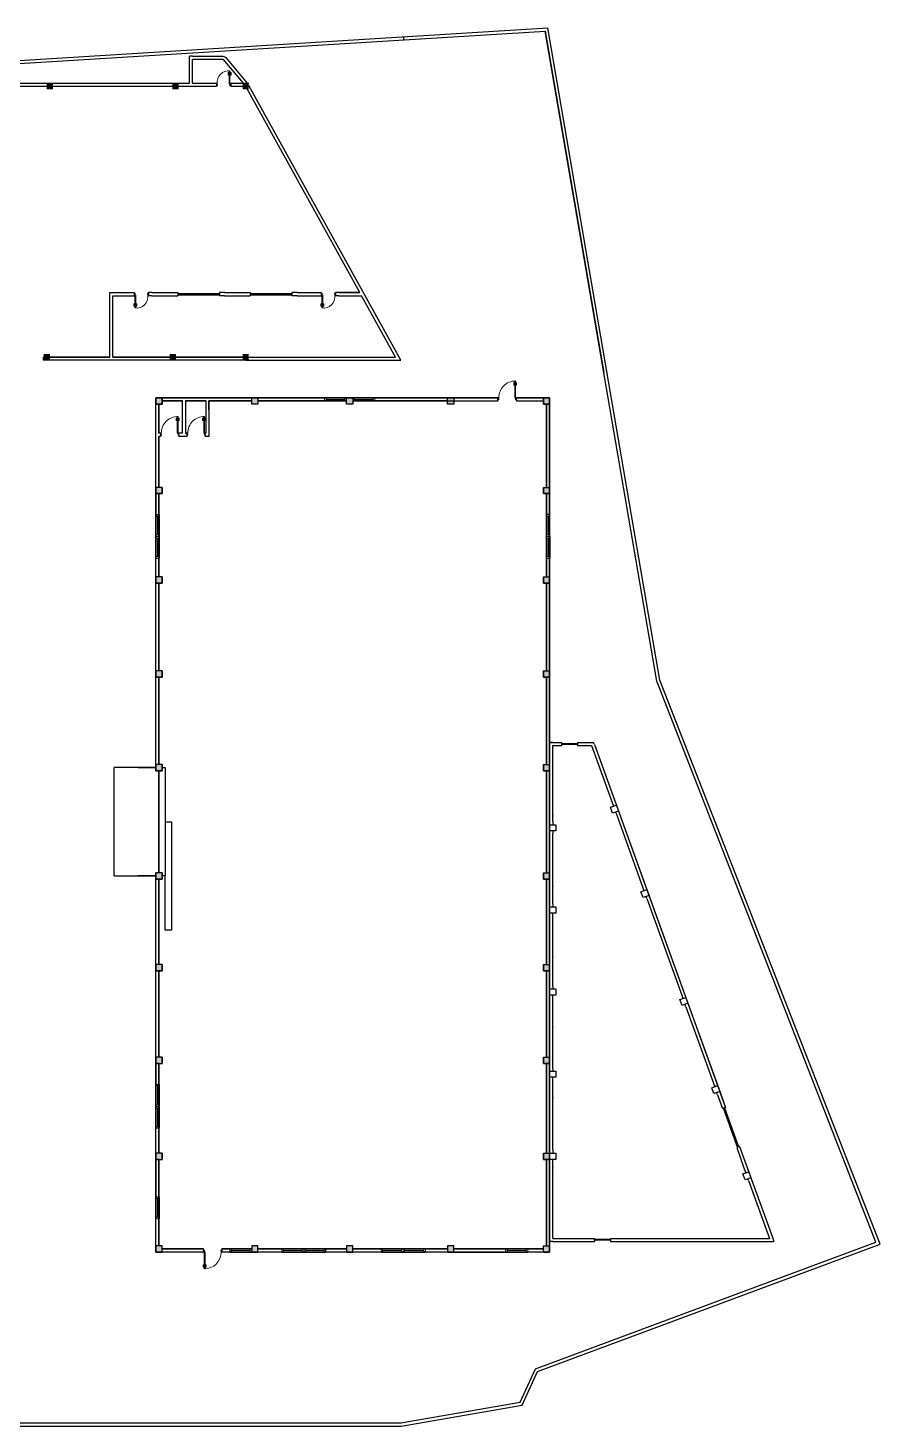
# Model space of a CAD drawing. Header units: inches. Extents: x 690793850 to 3471233902, y 1044954437 to 2780428972.
# Drawn here: x 1735883255 to 1735924153, y 1045023343 to 1045090441 of the extents above; entities that cross this region are included whole.
import ezdxf

# ---------------------------------------------------------------- set-up
doc = ezdxf.new("R2010")
doc.units = ezdxf.units.IN
doc.header["$MEASUREMENT"] = 0
for name, color, linetype, lineweight in [('A-DETL-GENF', 92, 'Continuous', 13), ('A-DOOR', 31, 'Continuous', 13), ('A-GLAZ', 151, 'Continuous', 13), ('A-WALL', 113, 'Continuous', 13)]:
    doc.layers.add(name, color=color, linetype=linetype, lineweight=lineweight)
for name, color, linetype in [('door', 42, 'Continuous'), ('post', 50, 'Continuous'), ('wall', 7, 'Continuous'), ('Walls', 7, 'Continuous'), ('window', 150, 'Continuous')]:
    doc.layers.add(name, color=color, linetype=linetype)

# ---------------------------------------------------------------- blocks, each defined once
blk = doc.blocks.new('D3')
at = {"layer": 'A-DETL-GENF'}
for p, q in [((-595, 13), (-633, 13)), ((-633, 13), (-633, 0)), ((-633, 0), (-595, 0)), ((-598, 0), (-630, 0)), ((-630, 0), (-630, -32)), ((-598, -32), (-598, 0)), ((-513, 13), (-595, 13)), ((-595, 13), (-595, 1)), ((-595, 0), (-595, 13)), ((-595, 1), (-524, 1)), ((-524, 1), (-513, 13)), ((-524, 1), (-524, -6)), ((-513, -6), (-513, 13)), ((-665, -32), (-671, -38)), ((-671, -38), (-557, -38)), ((-671, -78), (-665, -84)), ((-557, -78), (-671, -78)), ((-563, -32), (-665, -32)), ((-665, -84), (-563, -84)), ((-595, -116), (-633, -116)), ((-633, -116), (-633, -129)), ((-633, -129), (-595, -129)), ((-630, -32), (-598, -32)), ((-598, -84), (-630, -84)), ((-630, -84), (-630, -116)), ((-630, -116), (-598, -116)), ((-598, -116), (-598, -84)), ((-595, -129), (-595, -116)), ((-524, -117), (-595, -117)), ((-595, -117), (-595, -129)), ((-595, -129), (-513, -129)), ((-557, -38), (-563, -32)), ((-563, -84), (-557, -78)), ((-524, -6), (-513, -6)), ((-513, -110), (-524, -110)), ((-524, -110), (-524, -117)), ((-524, -117), (-513, -129)), ((-513, -129), (-513, -110))]:
    blk.add_line(p, q, dxfattribs=at)
at = {"layer": 'A-DOOR', "lineweight": 18}
for p, q in [((-100, 0), (-100, -35)), ((0, 0), (-100, 0)), ((0, 0), (0, -45)), ((0, -45), (0, 0)), ((-100, -38), (-714, -38)), ((-714, -38), (-714, -78)), ((-714, -78), (-100, -78)), ((-100, -35), (-57, -35)), ((-100, -78), (-100, -38)), ((-57, -655), (-100, -655)), ((-100, -655), (-100, -690)), ((-57, -35), (-57, -45)), ((-57, -45), (0, -45)), ((0, -645), (-57, -645)), ((-57, -645), (-57, -655)), ((0, -690), (0, -645)), ((0, -655), (0, -690)), ((-100, -690), (0, -690))]:
    blk.add_line(p, q, dxfattribs=at)
at = {"layer": 'A-DOOR'}
blk.add_arc((-173, -111), 546, 172.30674, 277.69326, dxfattribs=at)
blk = doc.blocks.new('D4')
at = {"layer": 'A-DETL-GENF'}
for p, q in [((-1072, -29), (-1072, -112)), ((-1052, -29), (-1072, -29)), ((-1060, -41), (-1072, -30)), ((-1072, -112), (-1060, -112)), ((-1059, -112), (-1072, -112)), ((-1072, -112), (-1072, -150)), ((-1072, -150), (-1059, -150)), ((-1060, -112), (-1060, -41)), ((-1060, -41), (-1052, -41)), ((-1059, -150), (-1059, -112)), ((-1059, -115), (-1059, -147)), ((-1027, -115), (-1059, -115)), ((-1059, -147), (-1027, -147)), ((-1052, -41), (-1052, -29)), ((-1021, -74), (-1027, -80)), ((-1027, -80), (-1027, -182)), ((-1027, -147), (-1027, -115)), ((-1027, -182), (-1021, -188)), ((-1021, -188), (-1021, -74)), ((-974, -80), (-981, -74)), ((-981, -74), (-981, -188)), ((-981, -188), (-974, -182)), ((-974, -182), (-974, -80)), ((-943, -115), (-974, -115)), ((-974, -115), (-974, -147)), ((-974, -147), (-943, -147)), ((-930, -29), (-949, -29)), ((-949, -29), (-949, -41)), ((-949, -41), (-941, -41)), ((-943, -112), (-943, -150)), ((-930, -112), (-943, -112)), ((-943, -147), (-943, -115)), ((-943, -150), (-930, -150)), ((-941, -41), (-930, -30)), ((-941, -41), (-941, -112)), ((-941, -112), (-930, -112)), ((-930, -112), (-930, -29)), ((-930, -150), (-930, -112))]:
    blk.add_line(p, q, dxfattribs=at)
at = {"layer": 'A-DOOR', "lineweight": 18}
for p, q in [((-1059, 683), (-1024, 683)), ((-1014, 683), (-1059, 683)), ((-1059, 683), (-1059, 583)), ((-1014, 626), (-1014, 683)), ((-169, 683), (-214, 683)), ((-214, 683), (-214, 626)), ((-204, 683), (-169, 683)), ((-169, 583), (-169, 683)), ((-1059, 583), (-1024, 583)), ((-1024, 583), (-1024, 626)), ((-1024, 626), (-1014, 626)), ((-981, 583), (-1021, 583)), ((-1021, 583), (-1021, -231)), ((-981, -231), (-981, 583)), ((-214, 626), (-204, 626)), ((-204, 626), (-204, 583)), ((-204, 583), (-169, 583)), ((-1021, -231), (-981, -231))]:
    blk.add_line(p, q, dxfattribs=at)
at = {"layer": 'A-DOOR'}
blk.add_arc((-1021, 583), 814, 270, 0, dxfattribs=at)
blk = doc.blocks.new('w')
at = {"layer": 'window'}
for p, q in [((-2000, 0), (-2000, -25)), ((-1000, -25), (-1000, 0)), ((-1000, 0), (-1000, -50)), ((-2000, -25), (0, -25)), ((0, -25), (-1000, -25))]:
    blk.add_line(p, q, dxfattribs=at)
blk.add_lwpolyline([(-2000, 0), (0, 0), (0, -50), (-2000, -50)], close=True, dxfattribs=at)

msp = doc.modelspace()

# ---------------------------------------------------------------- hatches: boundary and pattern name
at = {"true_color": 0xf8d731}
h = msp.add_hatch(color=40, dxfattribs=at)
h.dxf.hatch_style = 1
h.paths.add_polyline_path([(1735884450, 1045087799), (1735884150, 1045087799), (1735884150, 1045087499), (1735884450, 1045087499)])
h = msp.add_hatch(color=40, dxfattribs=at)
h.dxf.hatch_style = 1
h.paths.add_polyline_path([(1735890490, 1045087799), (1735890190, 1045087799), (1735890190, 1045087499), (1735890490, 1045087499)])
h = msp.add_hatch(color=40, dxfattribs=at)
h.dxf.hatch_style = 1
h.paths.add_polyline_path([(1735893855, 1045087791), (1735893555, 1045087791), (1735893555, 1045087491), (1735893855, 1045087491)])
h = msp.add_hatch(color=40, dxfattribs=at)
h.dxf.hatch_style = 1
h.paths.add_polyline_path([(1735884315, 1045074791), (1735884015, 1045074791), (1735884015, 1045074491), (1735884315, 1045074491)])
h = msp.add_hatch(color=40, dxfattribs=at)
h.dxf.hatch_style = 1
h.paths.add_polyline_path([(1735890355, 1045074791), (1735890055, 1045074791), (1735890055, 1045074491), (1735890355, 1045074491)])
h = msp.add_hatch(color=40, dxfattribs=at)
h.dxf.hatch_style = 1
h.paths.add_polyline_path([(1735893855, 1045074791), (1735893555, 1045074791), (1735893555, 1045074491), (1735893855, 1045074491)])
h = msp.add_hatch(color=40, dxfattribs=at)
h.dxf.hatch_style = 1
h.paths.add_polyline_path([(1735908294, 1045072391), (1735908294, 1045072691), (1735907994, 1045072691), (1735907994, 1045072391)])
h.paths.add_polyline_path([(1735908294, 1045068091), (1735908294, 1045068241), (1735908294, 1045068391), (1735907994, 1045068391), (1735907994, 1045068241), (1735907994, 1045068091)])
h.paths.add_polyline_path([(1735908294, 1045063791), (1735908294, 1045063941), (1735908294, 1045064091), (1735907994, 1045064091), (1735907994, 1045063941), (1735907994, 1045063791)])
h.paths.add_polyline_path([(1735908294, 1045059291), (1735908294, 1045059441), (1735908294, 1045059591), (1735907994, 1045059591), (1735907994, 1045059441), (1735907994, 1045059291)])
h.paths.add_polyline_path([(1735908294, 1045054791), (1735908294, 1045054941), (1735908294, 1045055091), (1735907994, 1045055091), (1735907994, 1045054941), (1735907994, 1045054791)])
h.paths.add_polyline_path([(1735908294, 1045049591), (1735908294, 1045049741), (1735908294, 1045049891), (1735907994, 1045049891), (1735907994, 1045049591)])
h.paths.add_polyline_path([(1735908294, 1045045191), (1735908294, 1045045341), (1735908294, 1045045491), (1735907994, 1045045491), (1735907994, 1045045341), (1735907994, 1045045191)])
h.paths.add_polyline_path([(1735908294, 1045040741), (1735908294, 1045040891), (1735908294, 1045041041), (1735907994, 1045041041), (1735907994, 1045040891), (1735907994, 1045040741)])
h.paths.add_polyline_path([(1735908294, 1045036141), (1735908294, 1045036291), (1735908294, 1045036441), (1735907994, 1045036441), (1735907994, 1045036291), (1735907994, 1045036141)])
h.paths.add_polyline_path([(1735903694, 1045072391), (1735903694, 1045072691), (1735903394, 1045072691), (1735903394, 1045072391)])
h.paths.add_polyline_path([(1735898844, 1045072391), (1735898844, 1045072691), (1735898544, 1045072691), (1735898544, 1045072391)])
h.paths.add_polyline_path([(1735894294, 1045072391), (1735894294, 1045072691), (1735893994, 1045072691), (1735893994, 1045072391)])
h.paths.add_polyline_path([(1735889694, 1045068091), (1735889694, 1045068241), (1735889694, 1045068391), (1735889394, 1045068391), (1735889394, 1045068091)])
h.paths.add_polyline_path([(1735889694, 1045063791), (1735889694, 1045063941), (1735889694, 1045064091), (1735889394, 1045064091), (1735889394, 1045063791)])
h.paths.add_polyline_path([(1735908294, 1045031691), (1735908294, 1045031991), (1735907994, 1045031991), (1735907994, 1045031691)])
h.paths.add_polyline_path([(1735889694, 1045072391), (1735889694, 1045072691), (1735889394, 1045072691), (1735889394, 1045072391)])
h.paths.add_polyline_path([(1735889694, 1045059291), (1735889694, 1045059441), (1735889694, 1045059591), (1735889394, 1045059591), (1735889394, 1045059291)])
h.paths.add_polyline_path([(1735889694, 1045054791), (1735889694, 1045054941), (1735889694, 1045055091), (1735889394, 1045055091), (1735889394, 1045054791)])
h.paths.add_polyline_path([(1735889694, 1045049591), (1735889694, 1045049741), (1735889694, 1045049891), (1735889394, 1045049891), (1735889394, 1045049591)])
h.paths.add_polyline_path([(1735889694, 1045045191), (1735889694, 1045045341), (1735889694, 1045045491), (1735889394, 1045045491), (1735889394, 1045045191)])
h.paths.add_polyline_path([(1735889694, 1045040741), (1735889694, 1045040891), (1735889694, 1045041041), (1735889394, 1045041041), (1735889394, 1045040741), (1735889544, 1045040741)])
h.paths.add_polyline_path([(1735889544, 1045036141), (1735889694, 1045036141), (1735889694, 1045036291), (1735889694, 1045036441), (1735889394, 1045036441), (1735889394, 1045036141)])
h.paths.add_polyline_path([(1735889694, 1045031691), (1735889694, 1045031991), (1735889394, 1045031991), (1735889394, 1045031691)])
h.paths.add_polyline_path([(1735894294, 1045031691), (1735894294, 1045031991), (1735893994, 1045031991), (1735893994, 1045031691)])
h.paths.add_polyline_path([(1735898844, 1045031691), (1735898844, 1045031991), (1735898544, 1045031991), (1735898544, 1045031691)])
h.paths.add_polyline_path([(1735903694, 1045031691), (1735903694, 1045031991), (1735903394, 1045031991), (1735903394, 1045031691)])

# ---------------------------------------------------------------- linework, layer by layer
for p, q in [((1735799704, 1045083791), (1735908203, 1045090441)), ((1735799716, 1045083642), (1735908078, 1045090283)), ((1735913433, 1045059099), (1735908078, 1045090283)), ((1735913578, 1045059140), (1735908203, 1045090441)), ((1735891155, 1045089091), (1735891005, 1045089091)), ((1735891005, 1045088941), (1735891005, 1045089091)), ((1735891005, 1045087791), (1735891005, 1045088941)), ((1735891155, 1045089091), (1735892615, 1045089091)), ((1735891155, 1045087791), (1735891155, 1045088941)), ((1735891155, 1045088941), (1735892615, 1045088941)), ((1735892615, 1045089091), (1735892730, 1045089037)), ((1735892615, 1045088941), (1735893579, 1045087791)), ((1735892730, 1045089037), (1735893775, 1045087791)), ((1735878280, 1045087649), (1735884300, 1045087649)), ((1735884300, 1045087649), (1735884300, 1045087799)), ((1735884300, 1045087649), (1735890340, 1045087649)), ((1735890340, 1045087649), (1735890340, 1045087799)), ((1735890340, 1045087641), (1735892300, 1045087641)), ((1735892300, 1045087774), (1735892300, 1045087791)), ((1735892300, 1045087791), (1735892300, 1045087641)), ((1735892990, 1045087774), (1735892990, 1045087791)), ((1735892990, 1045087791), (1735892990, 1045087641)), ((1735892990, 1045087641), (1735893705, 1045087641)), ((1735893705, 1045087641), (1735893705, 1045087791)), ((1735893869, 1045087654), (1735893855, 1045087675)), ((1735901155, 1045074491), (1735893869, 1045087654)), ((1735899185, 1045077741), (1735893788, 1045087491)), ((1735887185, 1045074641), (1735887185, 1045077741)), ((1735887185, 1045077741), (1735888192, 1045077741)), ((1735887185, 1045077741), (1735888192, 1045077741)), ((1735887335, 1045074641), (1735887335, 1045077591)), ((1735887335, 1045077591), (1735888192, 1045077591)), ((1735888192, 1045077741), (1735888350, 1045077741)), ((1735888192, 1045077591), (1735888350, 1045077591)), ((1735888350, 1045077741), (1735888350, 1045077591)), ((1735889198, 1045077741), (1735889040, 1045077741)), ((1735889040, 1045077741), (1735889040, 1045077591)), ((1735889198, 1045077591), (1735889040, 1045077591)), ((1735889198, 1045077741), (1735890198, 1045077741)), ((1735889198, 1045077741), (1735890198, 1045077741)), ((1735889198, 1045077591), (1735890198, 1045077591)), ((1735890198, 1045077741), (1735890442, 1045077741)), ((1735890198, 1045077591), (1735890442, 1045077591)), ((1735890442, 1045077741), (1735890442, 1045077591)), ((1735890442, 1045077691), (1735892442, 1045077691)), ((1735890442, 1045077641), (1735892442, 1045077641)), ((1735892685, 1045077741), (1735892442, 1045077741)), ((1735892442, 1045077741), (1735892442, 1045077591)), ((1735892685, 1045077591), (1735892442, 1045077591)), ((1735892685, 1045077741), (1735893685, 1045077741)), ((1735892685, 1045077741), (1735893685, 1045077741)), ((1735892685, 1045077591), (1735893685, 1045077591)), ((1735893685, 1045077741), (1735893928, 1045077741)), ((1735893685, 1045077591), (1735893928, 1045077591)), ((1735893928, 1045077741), (1735893928, 1045077591)), ((1735893928, 1045077691), (1735895928, 1045077691)), ((1735893928, 1045077641), (1735895928, 1045077641)), ((1735896172, 1045077741), (1735895928, 1045077741)), ((1735895928, 1045077741), (1735895928, 1045077591)), ((1735896172, 1045077591), (1735895928, 1045077591)), ((1735896172, 1045077741), (1735897172, 1045077741)), ((1735896172, 1045077591), (1735897172, 1045077591)), ((1735897172, 1045077741), (1735897330, 1045077741)), ((1735897172, 1045077591), (1735897330, 1045077591)), ((1735897330, 1045077741), (1735897330, 1045077591)), ((1735898178, 1045077741), (1735898020, 1045077741)), ((1735898020, 1045077741), (1735898020, 1045077591)), ((1735898178, 1045077591), (1735898020, 1045077591)), ((1735898178, 1045077741), (1735899185, 1045077741)), ((1735899185, 1045077741), (1735898178, 1045077741)), ((1735898178, 1045077591), (1735899268, 1045077591)), ((1735900901, 1045074641), (1735899268, 1045077591)), ((1735883980, 1045074641), (1735884165, 1045074641)), ((1735883980, 1045074641), (1735883980, 1045074491)), ((1735884165, 1045074641), (1735884165, 1045074491)), ((1735884165, 1045074641), (1735887185, 1045074641)), ((1735887335, 1045074641), (1735890205, 1045074641)), ((1735890205, 1045074641), (1735890205, 1045074491)), ((1735890205, 1045074641), (1735893705, 1045074641)), ((1735893705, 1045074641), (1735893705, 1045074491)), ((1735893705, 1045074641), (1735900901, 1045074641)), ((1735893705, 1045074491), (1735901155, 1045074491)), ((1735889394, 1045054791), (1735889394, 1045072691)), ((1735889394, 1045072691), (1735905852, 1045072691)), ((1735889694, 1045072691), (1735889394, 1045072691)), ((1735889394, 1045072691), (1735889394, 1045072391)), ((1735905852, 1045072691), (1735889394, 1045072691)), ((1735889394, 1045072691), (1735889394, 1045072391)), ((1735889394, 1045072391), (1735889394, 1045072691)), ((1735889394, 1045072691), (1735889694, 1045072691)), ((1735889394, 1045072391), (1735889694, 1045072391)), ((1735889694, 1045072391), (1735889394, 1045072391)), ((1735889544, 1045070991), (1735889544, 1045072391)), ((1735889544, 1045072391), (1735889544, 1045070991)), ((1735889544, 1045072391), (1735889694, 1045072391)), ((1735889694, 1045072391), (1735889694, 1045072691)), ((1735889694, 1045072691), (1735889694, 1045072391)), ((1735889694, 1045072541), (1735890669, 1045072541)), ((1735890669, 1045072541), (1735889694, 1045072541)), ((1735889694, 1045072541), (1735890669, 1045072541)), ((1735890669, 1045070991), (1735890669, 1045072541)), ((1735890819, 1045072541), (1735891794, 1045072541)), ((1735891794, 1045072541), (1735890819, 1045072541)), ((1735890819, 1045072541), (1735891794, 1045072541)), ((1735890819, 1045072541), (1735890819, 1045070991)), ((1735891794, 1045072541), (1735891794, 1045071273)), ((1735891944, 1045072541), (1735893994, 1045072541)), ((1735893994, 1045072541), (1735891944, 1045072541)), ((1735891944, 1045072541), (1735893994, 1045072541)), ((1735891944, 1045072541), (1735891944, 1045072119)), ((1735891944, 1045072119), (1735891944, 1045072541)), ((1735891944, 1045072541), (1735891944, 1045071235)), ((1735893994, 1045072391), (1735893994, 1045072691)), ((1735893994, 1045072691), (1735894294, 1045072691)), ((1735894294, 1045072391), (1735893994, 1045072391)), ((1735894294, 1045072691), (1735894294, 1045072391)), ((1735894294, 1045072541), (1735898544, 1045072541)), ((1735898544, 1045072541), (1735894294, 1045072541)), ((1735894294, 1045072541), (1735898544, 1045072541)), ((1735898544, 1045072691), (1735897489, 1045072691)), ((1735898544, 1045072541), (1735897489, 1045072541)), ((1735897489, 1045072541), (1735898544, 1045072541)), ((1735898544, 1045072391), (1735898544, 1045072691)), ((1735898544, 1045072691), (1735898844, 1045072691)), ((1735898844, 1045072391), (1735898544, 1045072391)), ((1735898844, 1045072691), (1735898844, 1045072391)), ((1735899899, 1045072690), (1735898844, 1045072690)), ((1735898844, 1045072541), (1735903394, 1045072541)), ((1735903394, 1045072541), (1735898844, 1045072541)), ((1735898844, 1045072541), (1735903394, 1045072541)), ((1735899899, 1045072540), (1735898844, 1045072540)), ((1735898844, 1045072540), (1735899899, 1045072540)), ((1735903394, 1045072391), (1735903394, 1045072691)), ((1735903394, 1045072691), (1735903694, 1045072691)), ((1735903394, 1045072541), (1735905814, 1045072541)), ((1735903694, 1045072391), (1735903394, 1045072391)), ((1735903694, 1045072691), (1735903694, 1045072391)), ((1735903694, 1045072541), (1735905814, 1045072541)), ((1735905814, 1045072541), (1735905814, 1045072691)), ((1735906620, 1045072691), (1735908294, 1045072691)), ((1735908294, 1045072691), (1735906620, 1045072691)), ((1735906698, 1045072592), (1735906698, 1045072541)), ((1735906698, 1045072541), (1735907994, 1045072541)), ((1735908294, 1045072691), (1735907994, 1045072691)), ((1735907994, 1045072691), (1735908294, 1045072691)), ((1735907994, 1045072391), (1735907994, 1045072691)), ((1735907994, 1045072691), (1735908294, 1045072691)), ((1735908294, 1045072691), (1735907994, 1045072691)), ((1735907994, 1045072691), (1735907994, 1045072391)), ((1735908294, 1045072391), (1735907994, 1045072391)), ((1735907994, 1045072391), (1735908294, 1045072391)), ((1735908144, 1045072391), (1735908144, 1045068391)), ((1735908144, 1045068391), (1735908144, 1045072391)), ((1735908144, 1045072391), (1735908144, 1045068391)), ((1735908294, 1045072691), (1735908294, 1045031691)), ((1735908294, 1045031691), (1735908294, 1045072691)), ((1735908294, 1045072691), (1735908294, 1045072391)), ((1735908294, 1045072391), (1735908294, 1045072691)), ((1735908294, 1045072691), (1735908294, 1045072391)), ((1735908294, 1045072391), (1735908294, 1045072691)), ((1735889656, 1045070991), (1735889544, 1045070991)), ((1735889544, 1045068391), (1735889544, 1045070841)), ((1735889544, 1045070841), (1735889544, 1045068391)), ((1735889618, 1045070841), (1735889544, 1045070841)), ((1735889618, 1045070991), (1735889618, 1045070841)), ((1735890669, 1045070991), (1735890424, 1045070991)), ((1735890502, 1045070892), (1735890502, 1045070841)), ((1735890884, 1045070841), (1735890502, 1045070841)), ((1735890884, 1045070841), (1735890744, 1045070841)), ((1735890922, 1045070991), (1735890819, 1045070991)), ((1735890819, 1045070991), (1735890919, 1045070991)), ((1735890919, 1045070991), (1735890884, 1045070991)), ((1735890884, 1045070991), (1735890884, 1045070841)), ((1735891794, 1045070991), (1735891690, 1045070991)), ((1735891768, 1045070892), (1735891768, 1045070841)), ((1735891944, 1045070841), (1735891768, 1045070841)), ((1735891944, 1045070841), (1735891768, 1045070841)), ((1735891794, 1045071273), (1735891794, 1045070991)), ((1735891944, 1045071235), (1735891944, 1045070841)), ((1735889694, 1045068391), (1735889394, 1045068391)), ((1735889394, 1045068391), (1735889394, 1045068091)), ((1735889394, 1045068091), (1735889394, 1045068241)), ((1735889394, 1045068091), (1735889694, 1045068091)), ((1735889694, 1045068091), (1735889394, 1045068091)), ((1735889394, 1045068091), (1735889394, 1045067091)), ((1735889544, 1045064091), (1735889544, 1045068091)), ((1735889544, 1045068091), (1735889544, 1045064091)), ((1735889694, 1045068091), (1735889694, 1045068391)), ((1735889694, 1045068391), (1735889694, 1045068241)), ((1735889694, 1045068241), (1735889694, 1045068091)), ((1735907994, 1045068391), (1735908294, 1045068391)), ((1735907994, 1045068091), (1735907994, 1045068391)), ((1735907994, 1045068391), (1735907994, 1045068241)), ((1735907994, 1045068241), (1735907994, 1045068091)), ((1735908294, 1045068091), (1735907994, 1045068091)), ((1735907994, 1045068091), (1735908294, 1045068091)), ((1735908144, 1045068091), (1735908144, 1045064091)), ((1735908144, 1045064091), (1735908144, 1045068091)), ((1735908144, 1045068091), (1735908144, 1045064091)), ((1735908294, 1045068391), (1735908294, 1045068091)), ((1735908294, 1045068091), (1735908294, 1045068241)), ((1735908294, 1045068091), (1735908294, 1045067091)), ((1735889394, 1045067091), (1735889544, 1045067091)), ((1735889395, 1045067091), (1735889395, 1045066036)), ((1735889545, 1045067091), (1735889545, 1045066036)), ((1735889545, 1045066036), (1735889545, 1045067091)), ((1735908294, 1045067091), (1735908144, 1045067091)), ((1735908145, 1045067091), (1735908145, 1045066036)), ((1735908295, 1045067091), (1735908295, 1045066036)), ((1735908295, 1045066036), (1735908295, 1045067091)), ((1735889395, 1045066036), (1735889395, 1045064981)), ((1735889545, 1045066036), (1735889545, 1045064981)), ((1735889545, 1045064981), (1735889545, 1045066036)), ((1735908146, 1045066036), (1735908146, 1045064981)), ((1735908296, 1045066036), (1735908296, 1045064981)), ((1735908296, 1045064981), (1735908296, 1045066036)), ((1735889694, 1045064091), (1735889394, 1045064091)), ((1735889394, 1045064091), (1735889394, 1045063791)), ((1735889694, 1045063791), (1735889694, 1045064091)), ((1735889694, 1045064091), (1735889694, 1045063941)), ((1735907994, 1045064091), (1735908294, 1045064091)), ((1735907994, 1045063791), (1735907994, 1045064091)), ((1735907994, 1045064091), (1735907994, 1045063941)), ((1735908294, 1045064091), (1735908294, 1045063791)), ((1735889394, 1045063791), (1735889394, 1045063941)), ((1735889394, 1045063791), (1735889694, 1045063791)), ((1735889694, 1045063791), (1735889394, 1045063791)), ((1735889544, 1045059591), (1735889544, 1045063791)), ((1735889544, 1045063791), (1735889544, 1045059591)), ((1735889694, 1045063941), (1735889694, 1045063791)), ((1735907994, 1045063941), (1735907994, 1045063791)), ((1735908294, 1045063791), (1735907994, 1045063791)), ((1735907994, 1045063791), (1735908294, 1045063791)), ((1735908144, 1045063791), (1735908144, 1045059591)), ((1735908144, 1045059591), (1735908144, 1045063791)), ((1735908144, 1045063791), (1735908144, 1045059591)), ((1735908294, 1045063791), (1735908294, 1045063941)), ((1735889694, 1045059591), (1735889394, 1045059591)), ((1735889394, 1045059591), (1735889394, 1045059291)), ((1735889394, 1045059291), (1735889394, 1045059441)), ((1735889694, 1045059291), (1735889694, 1045059591)), ((1735889694, 1045059591), (1735889694, 1045059441)), ((1735889694, 1045059441), (1735889694, 1045059291)), ((1735907994, 1045059591), (1735908294, 1045059591)), ((1735907994, 1045059291), (1735907994, 1045059591)), ((1735907994, 1045059591), (1735907994, 1045059441)), ((1735907994, 1045059441), (1735907994, 1045059291)), ((1735908294, 1045059591), (1735908294, 1045059291)), ((1735908294, 1045059291), (1735908294, 1045059441)), ((1735889394, 1045059291), (1735889694, 1045059291)), ((1735889694, 1045059291), (1735889394, 1045059291)), ((1735889544, 1045055091), (1735889544, 1045059291)), ((1735889544, 1045059291), (1735889544, 1045055091)), ((1735908294, 1045059291), (1735907994, 1045059291)), ((1735907994, 1045059291), (1735908294, 1045059291)), ((1735908144, 1045059291), (1735908144, 1045055091)), ((1735908144, 1045055091), (1735908144, 1045059291)), ((1735908144, 1045059291), (1735908144, 1045055091)), ((1735923958, 1045032163), (1735913433, 1045059099)), ((1735924153, 1045032075), (1735913578, 1045059140)), ((1735889394, 1045054941), (1735887394, 1045054941)), ((1735887394, 1045049741), (1735887394, 1045054941)), ((1735889394, 1045054941), (1735888544, 1045054941)), ((1735888544, 1045054941), (1735889394, 1045054941)), ((1735889694, 1045055091), (1735889394, 1045055091)), ((1735889394, 1045055091), (1735889394, 1045054791)), ((1735889394, 1045054791), (1735889394, 1045054941)), ((1735889394, 1045054791), (1735889694, 1045054791)), ((1735889694, 1045054791), (1735889394, 1045054791)), ((1735889544, 1045049891), (1735889544, 1045054791)), ((1735889544, 1045054791), (1735889544, 1045049891)), ((1735889694, 1045054791), (1735889694, 1045055091)), ((1735889694, 1045055091), (1735889694, 1045054941)), ((1735889694, 1045054941), (1735889694, 1045054791)), ((1735889694, 1045054941), (1735889844, 1045054941)), ((1735889844, 1045054941), (1735889844, 1045049741)), ((1735889844, 1045054941), (1735889844, 1045052341)), ((1735907994, 1045055091), (1735908294, 1045055091)), ((1735907994, 1045054791), (1735907994, 1045055091)), ((1735907994, 1045055091), (1735907994, 1045054941)), ((1735907994, 1045054941), (1735907994, 1045054791)), ((1735908294, 1045054791), (1735907994, 1045054791)), ((1735907994, 1045054791), (1735908294, 1045054791)), ((1735908144, 1045054791), (1735908144, 1045049891)), ((1735908144, 1045049891), (1735908144, 1045054791)), ((1735908144, 1045054791), (1735908144, 1045049891)), ((1735908294, 1045055091), (1735908294, 1045054791)), ((1735908294, 1045054791), (1735908294, 1045054941)), ((1735889844, 1045052341), (1735890144, 1045052341)), ((1735890144, 1045052341), (1735890144, 1045047141)), ((1735887394, 1045049741), (1735888544, 1045049741)), ((1735889394, 1045049741), (1735888544, 1045049741)), ((1735888544, 1045049741), (1735889394, 1045049741)), ((1735889394, 1045031691), (1735889394, 1045049891)), ((1735889694, 1045049891), (1735889394, 1045049891)), ((1735889394, 1045049891), (1735889394, 1045049591)), ((1735889394, 1045049591), (1735889394, 1045049741)), ((1735889394, 1045049591), (1735889694, 1045049591)), ((1735889694, 1045049591), (1735889394, 1045049591)), ((1735889544, 1045045491), (1735889544, 1045049591)), ((1735889544, 1045049591), (1735889544, 1045045491)), ((1735889694, 1045049591), (1735889694, 1045049891)), ((1735889694, 1045049891), (1735889694, 1045049741)), ((1735889694, 1045049741), (1735889694, 1045049591)), ((1735889844, 1045049741), (1735889694, 1045049741)), ((1735889844, 1045047141), (1735889844, 1045049741)), ((1735907994, 1045049891), (1735908294, 1045049891)), ((1735907994, 1045049591), (1735907994, 1045049891)), ((1735907994, 1045049891), (1735907994, 1045049741)), ((1735907994, 1045049741), (1735907994, 1045049591)), ((1735908294, 1045049591), (1735907994, 1045049591)), ((1735907994, 1045049591), (1735908294, 1045049591)), ((1735908144, 1045049591), (1735908144, 1045045491)), ((1735908144, 1045045491), (1735908144, 1045049591)), ((1735908144, 1045049591), (1735908144, 1045045491)), ((1735908294, 1045049891), (1735908294, 1045049591)), ((1735908294, 1045049591), (1735908294, 1045049741)), ((1735890144, 1045047141), (1735889844, 1045047141)), ((1735889694, 1045045491), (1735889394, 1045045491)), ((1735889394, 1045045491), (1735889394, 1045045191)), ((1735889394, 1045045191), (1735889394, 1045045341)), ((1735889694, 1045045191), (1735889694, 1045045491)), ((1735889694, 1045045491), (1735889694, 1045045341)), ((1735889694, 1045045341), (1735889694, 1045045191)), ((1735907994, 1045045491), (1735908294, 1045045491)), ((1735907994, 1045045191), (1735907994, 1045045491)), ((1735907994, 1045045491), (1735907994, 1045045341)), ((1735907994, 1045045341), (1735907994, 1045045191)), ((1735908294, 1045045491), (1735908294, 1045045191)), ((1735908294, 1045045191), (1735908294, 1045045341)), ((1735889394, 1045045191), (1735889694, 1045045191)), ((1735889694, 1045045191), (1735889394, 1045045191)), ((1735889544, 1045041041), (1735889544, 1045045191)), ((1735889544, 1045045191), (1735889544, 1045041041)), ((1735908294, 1045045191), (1735907994, 1045045191)), ((1735907994, 1045045191), (1735908294, 1045045191)), ((1735908144, 1045045191), (1735908144, 1045041041)), ((1735908144, 1045041041), (1735908144, 1045045191)), ((1735908144, 1045045191), (1735908144, 1045041041)), ((1735889694, 1045041041), (1735889394, 1045041041)), ((1735889394, 1045041041), (1735889394, 1045040741)), ((1735889394, 1045040741), (1735889394, 1045040891)), ((1735889394, 1045040741), (1735889694, 1045040741)), ((1735889544, 1045040741), (1735889394, 1045040741)), ((1735889394, 1045040741), (1735889394, 1045039741)), ((1735889544, 1045036441), (1735889544, 1045040741)), ((1735889544, 1045040741), (1735889544, 1045036441)), ((1735889694, 1045040741), (1735889694, 1045041041)), ((1735889694, 1045041041), (1735889694, 1045040891)), ((1735889694, 1045040891), (1735889694, 1045040741)), ((1735907994, 1045041041), (1735908294, 1045041041)), ((1735907994, 1045040741), (1735907994, 1045041041)), ((1735907994, 1045041041), (1735907994, 1045040891)), ((1735907994, 1045040891), (1735907994, 1045040741)), ((1735908294, 1045040741), (1735907994, 1045040741)), ((1735907994, 1045040741), (1735908294, 1045040741)), ((1735908144, 1045040741), (1735908144, 1045036441)), ((1735908144, 1045036441), (1735908144, 1045040741)), ((1735908144, 1045040741), (1735908144, 1045036441)), ((1735908294, 1045041041), (1735908294, 1045040741)), ((1735908294, 1045040741), (1735908294, 1045040891)), ((1735889394, 1045039741), (1735889544, 1045039741)), ((1735889395, 1045039741), (1735889395, 1045038686)), ((1735889545, 1045039741), (1735889545, 1045038686)), ((1735889545, 1045038686), (1735889545, 1045039741)), ((1735889395, 1045038686), (1735889395, 1045037631)), ((1735889545, 1045038686), (1735889545, 1045037631)), ((1735889545, 1045037631), (1735889545, 1045038686)), ((1735889694, 1045036441), (1735889394, 1045036441)), ((1735889394, 1045036441), (1735889394, 1045036141)), ((1735889394, 1045036141), (1735889394, 1045036291)), ((1735889394, 1045036141), (1735889694, 1045036141)), ((1735889544, 1045036141), (1735889394, 1045036141)), ((1735889394, 1045036141), (1735889394, 1045034141)), ((1735889394, 1045036141), (1735889394, 1045034341)), ((1735889544, 1045031991), (1735889544, 1045036141)), ((1735889544, 1045036141), (1735889544, 1045031991)), ((1735889694, 1045036141), (1735889694, 1045036441)), ((1735889694, 1045036441), (1735889694, 1045036291)), ((1735889694, 1045036291), (1735889694, 1045036141)), ((1735907994, 1045036441), (1735908294, 1045036441)), ((1735907994, 1045036141), (1735907994, 1045036441)), ((1735907994, 1045036441), (1735907994, 1045036291)), ((1735907994, 1045036291), (1735907994, 1045036141)), ((1735908294, 1045036141), (1735907994, 1045036141)), ((1735907994, 1045036141), (1735908294, 1045036141)), ((1735908144, 1045036141), (1735908144, 1045031991)), ((1735908144, 1045031991), (1735908144, 1045036141)), ((1735908144, 1045036141), (1735908144, 1045031991)), ((1735908294, 1045036441), (1735908294, 1045036141)), ((1735908294, 1045036141), (1735908294, 1045036291)), ((1735889394, 1045034341), (1735889544, 1045034341)), ((1735889395, 1045034341), (1735889395, 1045033286)), ((1735889545, 1045034341), (1735889545, 1045033286)), ((1735889545, 1045033286), (1735889545, 1045034341)), ((1735889694, 1045031991), (1735889394, 1045031991)), ((1735889394, 1045031991), (1735889394, 1045031691)), ((1735889694, 1045031691), (1735889694, 1045031991)), ((1735891680, 1045031841), (1735889694, 1045031841)), ((1735889694, 1045031841), (1735891680, 1045031841)), ((1735891680, 1045031790), (1735891680, 1045031841)), ((1735893994, 1045031841), (1735892564, 1045031841)), ((1735892564, 1045031841), (1735893994, 1045031841)), ((1735892564, 1045031841), (1735892564, 1045031691)), ((1735893994, 1045031841), (1735892939, 1045031841)), ((1735894294, 1045031991), (1735893994, 1045031991)), ((1735893994, 1045031991), (1735893994, 1045031691)), ((1735894294, 1045031691), (1735894294, 1045031991)), ((1735898544, 1045031841), (1735894294, 1045031841)), ((1735894294, 1045031841), (1735898544, 1045031841)), ((1735896489, 1045031841), (1735895434, 1045031841)), ((1735897544, 1045031841), (1735896489, 1045031841)), ((1735898544, 1045031841), (1735897544, 1045031841)), ((1735897544, 1045031841), (1735897544, 1045031691)), ((1735898544, 1045031841), (1735898444, 1045031841)), ((1735898444, 1045031841), (1735898544, 1045031841)), ((1735898844, 1045031991), (1735898544, 1045031991)), ((1735898544, 1045031991), (1735898544, 1045031691)), ((1735898844, 1045031691), (1735898844, 1045031991)), ((1735903394, 1045031841), (1735898844, 1045031841)), ((1735898844, 1045031841), (1735903394, 1045031841)), ((1735901259, 1045031841), (1735900204, 1045031841)), ((1735902314, 1045031841), (1735901259, 1045031841)), ((1735903394, 1045031841), (1735902314, 1045031841)), ((1735902314, 1045031841), (1735902314, 1045031691)), ((1735903694, 1045031991), (1735903394, 1045031991)), ((1735903394, 1045031991), (1735903394, 1045031691)), ((1735903394, 1045031841), (1735903394, 1045031841)), ((1735903694, 1045031691), (1735903694, 1045031991)), ((1735907994, 1045031841), (1735903694, 1045031841)), ((1735903694, 1045031841), (1735907994, 1045031841)), ((1735903694, 1045031841), (1735903694, 1045031841)), ((1735903694, 1045031841), (1735903694, 1045031841)), ((1735903694, 1045031841), (1735903694, 1045031841)), ((1735903694, 1045031841), (1735903694, 1045031841)), ((1735903694, 1045031841), (1735907055, 1045031841)), ((1735903694, 1045031841), (1735907055, 1045031841)), ((1735907249, 1045031841), (1735906194, 1045031841)), ((1735906194, 1045031691), (1735906194, 1045031841)), ((1735907608, 1045026082), (1735923958, 1045032163)), ((1735907719, 1045025963), (1735924153, 1045032075)), ((1735907994, 1045031991), (1735908294, 1045031991)), ((1735907994, 1045031691), (1735907994, 1045031991)), ((1735908294, 1045031991), (1735908294, 1045031691)), ((1735924013, 1045032020), (1735924012, 1045032023)), ((1735924098, 1045032215), (1735924101, 1045032216)), ((1735891758, 1045031691), (1735889394, 1045031691)), ((1735889394, 1045031691), (1735889694, 1045031691)), ((1735908294, 1045031691), (1735892526, 1045031691)), ((1735893994, 1045031691), (1735892939, 1045031691)), ((1735892939, 1045031691), (1735893994, 1045031691)), ((1735893994, 1045031691), (1735894294, 1045031691)), ((1735896489, 1045031691), (1735895434, 1045031691)), ((1735895434, 1045031691), (1735896489, 1045031691)), ((1735897544, 1045031691), (1735896489, 1045031691)), ((1735896489, 1045031691), (1735897544, 1045031691)), ((1735898544, 1045031691), (1735898844, 1045031691)), ((1735901259, 1045031691), (1735900204, 1045031691)), ((1735900204, 1045031691), (1735901259, 1045031691)), ((1735902314, 1045031691), (1735901259, 1045031691)), ((1735901259, 1045031691), (1735902314, 1045031691)), ((1735903394, 1045031691), (1735903694, 1045031691)), ((1735903694, 1045031691), (1735903544, 1045031691)), ((1735903694, 1045031691), (1735906194, 1045031691)), ((1735907249, 1045031691), (1735906194, 1045031691)), ((1735906194, 1045031691), (1735907249, 1045031691)), ((1735907994, 1045031691), (1735908294, 1045031691)), ((1735908294, 1045031691), (1735907994, 1045031691)), ((1735906873, 1045024484), (1735907608, 1045026082)), ((1735906976, 1045024350), (1735907719, 1045025963)), ((1735901156, 1045023493), (1735906873, 1045024484)), ((1735901169, 1045023343), (1735906976, 1045024350)), ((1735848981, 1045023493), (1735901156, 1045023493)), ((1735849160, 1045023343), (1735901169, 1045023343))]:
    msp.add_line(p, q)
for points in [[(1735867415, 1045074491), (1735867415, 1045087791), (1735891005, 1045087791)], [(1735867565, 1045074641), (1735867565, 1045087641), (1735892300, 1045087641)], [(1735891155, 1045087791), (1735892300, 1045087791)], [(1735892990, 1045087791), (1735893855, 1045087791)], [(1735892990, 1045087641), (1735893705, 1045087641)], [(1735887185, 1045074641), (1735883980, 1045074641)], [(1735893855, 1045074491), (1735883980, 1045074491)], [(1735893705, 1045074641), (1735887335, 1045074641)]]:
    msp.add_lwpolyline(points)
at = {"layer": 'A-GLAZ'}
for p, q in [((1735897563, 1045072692), (1735897563, 1045072541)), ((1735898469, 1045072616), (1735897564, 1045072616)), ((1735898469, 1045072692), (1735898469, 1045072541)), ((1735898544, 1045072692), (1735898544, 1045072541)), ((1735898918, 1045072691), (1735898918, 1045072540)), ((1735899824, 1045072616), (1735898919, 1045072616)), ((1735899824, 1045072691), (1735899824, 1045072540)), ((1735899899, 1045072691), (1735899899, 1045072540)), ((1735889394, 1045067091), (1735889545, 1045067091)), ((1735889394, 1045067016), (1735889545, 1045067016)), ((1735889469, 1045067016), (1735889469, 1045066111)), ((1735908144, 1045067091), (1735908295, 1045067091)), ((1735908144, 1045067016), (1735908295, 1045067016)), ((1735908219, 1045067016), (1735908219, 1045066111)), ((1735889394, 1045066110), (1735889545, 1045066110)), ((1735889394, 1045066036), (1735889545, 1045066036)), ((1735908144, 1045066110), (1735908295, 1045066110)), ((1735908145, 1045066036), (1735908296, 1045066036)), ((1735889394, 1045065961), (1735889545, 1045065961)), ((1735889469, 1045065961), (1735889469, 1045065056)), ((1735908145, 1045065961), (1735908296, 1045065961)), ((1735908220, 1045065961), (1735908220, 1045065056)), ((1735889394, 1045065054), (1735889545, 1045065054)), ((1735908145, 1045065054), (1735908296, 1045065054)), ((1735889394, 1045039741), (1735889545, 1045039741)), ((1735889394, 1045039666), (1735889545, 1045039666)), ((1735889469, 1045039666), (1735889469, 1045038761)), ((1735889394, 1045038760), (1735889545, 1045038760)), ((1735889394, 1045038686), (1735889545, 1045038686)), ((1735889394, 1045038611), (1735889545, 1045038611)), ((1735889469, 1045038611), (1735889469, 1045037706)), ((1735889394, 1045037704), (1735889545, 1045037704)), ((1735889394, 1045034341), (1735889545, 1045034341)), ((1735889394, 1045034266), (1735889545, 1045034266)), ((1735889469, 1045034266), (1735889469, 1045033361)), ((1735889394, 1045033360), (1735889545, 1045033360)), ((1735893013, 1045031842), (1735893013, 1045031691)), ((1735893919, 1045031842), (1735893919, 1045031691)), ((1735893994, 1045031842), (1735893994, 1045031691)), ((1735895508, 1045031842), (1735895508, 1045031691)), ((1735896414, 1045031842), (1735896414, 1045031691)), ((1735896489, 1045031842), (1735896489, 1045031691)), ((1735896563, 1045031842), (1735896563, 1045031691)), ((1735897469, 1045031842), (1735897469, 1045031691)), ((1735897544, 1045031842), (1735897544, 1045031691)), ((1735900278, 1045031842), (1735900278, 1045031691)), ((1735901184, 1045031842), (1735901184, 1045031691)), ((1735901259, 1045031842), (1735901259, 1045031691)), ((1735901333, 1045031842), (1735901333, 1045031691)), ((1735902239, 1045031842), (1735902239, 1045031691)), ((1735902314, 1045031842), (1735902314, 1045031691)), ((1735906268, 1045031842), (1735906268, 1045031691)), ((1735907174, 1045031842), (1735907174, 1045031691)), ((1735907249, 1045031842), (1735907249, 1045031691)), ((1735893919, 1045031766), (1735893014, 1045031766)), ((1735896414, 1045031766), (1735895509, 1045031766)), ((1735897469, 1045031766), (1735896564, 1045031766)), ((1735901184, 1045031766), (1735900279, 1045031766)), ((1735902239, 1045031766), (1735901334, 1045031766)), ((1735907174, 1045031766), (1735906269, 1045031766))]:
    msp.add_line(p, q, dxfattribs=at)
for points in [[(1735898544, 1045072692), (1735897489, 1045072692), (1735897489, 1045072541), (1735898544, 1045072541)], [(1735899899, 1045072691), (1735898844, 1045072691), (1735898844, 1045072540), (1735899899, 1045072540)], [(1735889394, 1045067091), (1735889394, 1045066036), (1735889545, 1045066036), (1735889545, 1045067091)], [(1735908144, 1045067091), (1735908144, 1045066036), (1735908295, 1045066036), (1735908295, 1045067091)], [(1735889394, 1045066036), (1735889394, 1045064981), (1735889545, 1045064981), (1735889545, 1045066036)], [(1735908145, 1045066036), (1735908145, 1045064981), (1735908296, 1045064981), (1735908296, 1045066036)], [(1735889394, 1045039741), (1735889394, 1045038686), (1735889545, 1045038686), (1735889545, 1045039741)], [(1735889394, 1045038686), (1735889394, 1045037631), (1735889545, 1045037631), (1735889545, 1045038686)], [(1735889394, 1045034341), (1735889394, 1045033286), (1735889545, 1045033286), (1735889545, 1045034341)], [(1735893994, 1045031842), (1735892939, 1045031842), (1735892939, 1045031691), (1735893994, 1045031691)], [(1735896489, 1045031842), (1735895434, 1045031842), (1735895434, 1045031691), (1735896489, 1045031691)], [(1735897544, 1045031842), (1735896489, 1045031842), (1735896489, 1045031691), (1735897544, 1045031691)], [(1735901259, 1045031842), (1735900204, 1045031842), (1735900204, 1045031691), (1735901259, 1045031691)], [(1735902314, 1045031842), (1735901259, 1045031842), (1735901259, 1045031691), (1735902314, 1045031691)], [(1735907249, 1045031842), (1735906194, 1045031842), (1735906194, 1045031691), (1735907249, 1045031691)]]:
    msp.add_lwpolyline(points, dxfattribs=at)
at = {"layer": 'door'}
for p, q in [((1735908869, 1045056103), (1735908869, 1045056053)), ((1735909254, 1045056103), (1735909254, 1045056053)), ((1735910444, 1045032310), (1735910829, 1045032310)), ((1735910829, 1045032310), (1735910829, 1045032260))]:
    msp.add_line(p, q, dxfattribs=at)
for points in [[(1735908869, 1045056103), (1735909639, 1045056103)], [(1735909639, 1045056053), (1735908869, 1045056053)]]:
    msp.add_lwpolyline(points, dxfattribs=at)
msp.add_lwpolyline([(1735910444, 1045032310), (1735911214, 1045032310), (1735911214, 1045032260), (1735910444, 1045032260)], close=True, dxfattribs=at)
at = {"layer": 'post'}
for points in [[(1735911319, 1045052755), (1735911215, 1045053037), (1735911497, 1045053141), (1735911601, 1045052859)], [(1735908294, 1045052201), (1735908594, 1045052201), (1735908594, 1045051901), (1735908294, 1045051901)], [(1735912783, 1045048702), (1735912679, 1045048983), (1735912960, 1045049087), (1735913064, 1045048805)], [(1735908294, 1045048261), (1735908594, 1045048261), (1735908594, 1045047961), (1735908294, 1045047961)], [(1735908294, 1045044321), (1735908594, 1045044321), (1735908594, 1045044021), (1735908294, 1045044021)], [(1735914651, 1045043528), (1735914547, 1045043810), (1735914828, 1045043914), (1735914932, 1045043632)], [(1735908294, 1045040381), (1735908594, 1045040381), (1735908594, 1045040081), (1735908294, 1045040081)], [(1735916179, 1045039296), (1735916075, 1045039577), (1735916356, 1045039681), (1735916460, 1045039400)], [(1735908294, 1045036441), (1735908594, 1045036441), (1735908594, 1045036141), (1735908294, 1045036141)], [(1735917673, 1045035157), (1735917569, 1045035439), (1735917850, 1045035543), (1735917954, 1045035261)]]:
    msp.add_lwpolyline(points, close=True, dxfattribs=at)
at = {"layer": 'wall'}
for p, q in [((1735908294, 1045056006), (1735908294, 1045056156)), ((1735908444, 1045056156), (1735908294, 1045056156)), ((1735908294, 1045056156), (1735908869, 1045056156)), ((1735908294, 1045032351), (1735908294, 1045056006)), ((1735908444, 1045056156), (1735908869, 1045056156)), ((1735908444, 1045052375), (1735908444, 1045056006)), ((1735908444, 1045056006), (1735908869, 1045056006)), ((1735908869, 1045056156), (1735908869, 1045056103)), ((1735908869, 1045056053), (1735908869, 1045056006)), ((1735909639, 1045056156), (1735910304, 1045056156)), ((1735909639, 1045056156), (1735909639, 1045056006)), ((1735909639, 1045056006), (1735910304, 1045056006)), ((1735910304, 1045056156), (1735910406, 1045056156)), ((1735910304, 1045056006), (1735911293, 1045053267)), ((1735910445, 1045056057), (1735910406, 1045056156)), ((1735910445, 1045056057), (1735916735, 1045038635)), ((1735910445, 1045056057), (1735911549, 1045053000)), ((1735911293, 1045053267), (1735911357, 1045053089)), ((1735911460, 1045052807), (1735911497, 1045052703)), ((1735911497, 1045052703), (1735912754, 1045049221)), ((1735911549, 1045053000), (1735913012, 1045048946)), ((1735908294, 1045048111), (1735908294, 1045052051)), ((1735908444, 1045052375), (1735908444, 1045052201)), ((1735908444, 1045051901), (1735908444, 1045051775)), ((1735908444, 1045048402), (1735908444, 1045051775)), ((1735912754, 1045049221), (1735912821, 1045049035)), ((1735912957, 1045048656), (1735912924, 1045048753)), ((1735912957, 1045048656), (1735914632, 1045044018)), ((1735913012, 1045048946), (1735914880, 1045043773)), ((1735908294, 1045044171), (1735908294, 1045048111)), ((1735908444, 1045048402), (1735908444, 1045048261)), ((1735908444, 1045047802), (1735908444, 1045047961)), ((1735908444, 1045044456), (1735908444, 1045047802)), ((1735908294, 1045040231), (1735908294, 1045044171)), ((1735908444, 1045044456), (1735908444, 1045044321)), ((1735908444, 1045043856), (1735908444, 1045044021)), ((1735914632, 1045044018), (1735914688, 1045043862)), ((1735908444, 1045040490), (1735908444, 1045043856)), ((1735914836, 1045043454), (1735914791, 1045043580)), ((1735914836, 1045043454), (1735916153, 1045039806)), ((1735914880, 1045043773), (1735916408, 1045039540)), ((1735908294, 1045036291), (1735908294, 1045040231)), ((1735908444, 1045040490), (1735908444, 1045040381)), ((1735908444, 1045039890), (1735908444, 1045040081)), ((1735908444, 1045036608), (1735908444, 1045039890)), ((1735916153, 1045039806), (1735916216, 1045039629)), ((1735916356, 1045039242), (1735916318, 1045039347)), ((1735916356, 1045039242), (1735916594, 1045038585)), ((1735916408, 1045039540), (1735916735, 1045038635)), ((1735916497, 1045039294), (1735916735, 1045038635)), ((1735916733, 1045038635), (1735916594, 1045038585)), ((1735916733, 1045038635), (1735916735, 1045038635)), ((1735908444, 1045036608), (1735908444, 1045036441)), ((1735917414, 1045036754), (1735917273, 1045036703)), ((1735917273, 1045036703), (1735917637, 1045035693)), ((1735917414, 1045036754), (1735918985, 1045032402)), ((1735917414, 1045036754), (1735917902, 1045035402)), ((1735908294, 1045032201), (1735908294, 1045036291)), ((1735908444, 1045036008), (1735908444, 1045036141)), ((1735908444, 1045032351), (1735908444, 1045036008)), ((1735917637, 1045035693), (1735917710, 1045035491)), ((1735917841, 1045035129), (1735917812, 1045035209)), ((1735917841, 1045035129), (1735918844, 1045032351)), ((1735908294, 1045032351), (1735908294, 1045032201)), ((1735908444, 1045032201), (1735908294, 1045032201)), ((1735908444, 1045032351), (1735910444, 1045032351)), ((1735908444, 1045032351), (1735910444, 1045032351)), ((1735908444, 1045032201), (1735910444, 1045032201)), ((1735910444, 1045032351), (1735910444, 1045032310)), ((1735910444, 1045032260), (1735910444, 1045032201)), ((1735911214, 1045032351), (1735918844, 1045032351)), ((1735911214, 1045032351), (1735911214, 1045032310)), ((1735911214, 1045032260), (1735911214, 1045032201)), ((1735911214, 1045032201), (1735918844, 1045032201)), ((1735918844, 1045032201), (1735919058, 1045032201)), ((1735918985, 1045032402), (1735919058, 1045032201))]:
    msp.add_line(p, q, dxfattribs=at)
for p in [(1735908444, 1045052627), (1735908444, 1045049247), (1735908444, 1045045868), (1735908444, 1045042489), (1735908444, 1045039110), (1735908444, 1045035730)]:
    msp.add_point(p, dxfattribs=at)
at = {"layer": 'Walls'}
for p, q in [((1735908078, 1045090283), (1735910891, 1045073904)), ((1735901291, 1045089867), (1735901291, 1045090018)), ((1735889394, 1045072691), (1735890360, 1045072691))]:
    msp.add_line(p, q, dxfattribs=at)

# ---------------------------------------------------------------- block references
at = {"layer": 'A-DOOR', "xscale": 0.9930655551988093, "yscale": 0.9930655551988093, "zscale": 0.9930655551988093, "rotation": 180}
for p in [(1735905646, 1045073270), (1735889450, 1045071570), (1735890716, 1045071570)]:
    msp.add_blockref('D4', p, dxfattribs=at)
at = {"layer": 'A-DOOR', "xscale": 0.9930655551988093, "yscale": 0.9930655551988093, "zscale": 0.9930655551988093}
msp.add_blockref('D4', (1735892732, 1045031112), dxfattribs=at)
at = {"layer": 'A-WALL'}
for p, rotation in [((1735892990, 1045087663), 270), ((1735888350, 1045077716), 90), ((1735897330, 1045077716), 90)]:
    msp.add_blockref('D3', p, dxfattribs=dict(at, rotation=rotation))
at = {"layer": 'window', "rotation": 289.6274133994509}
msp.add_blockref('w', (1735917366, 1045036737), dxfattribs=at)

doc.saveas('drawing.dxf')
